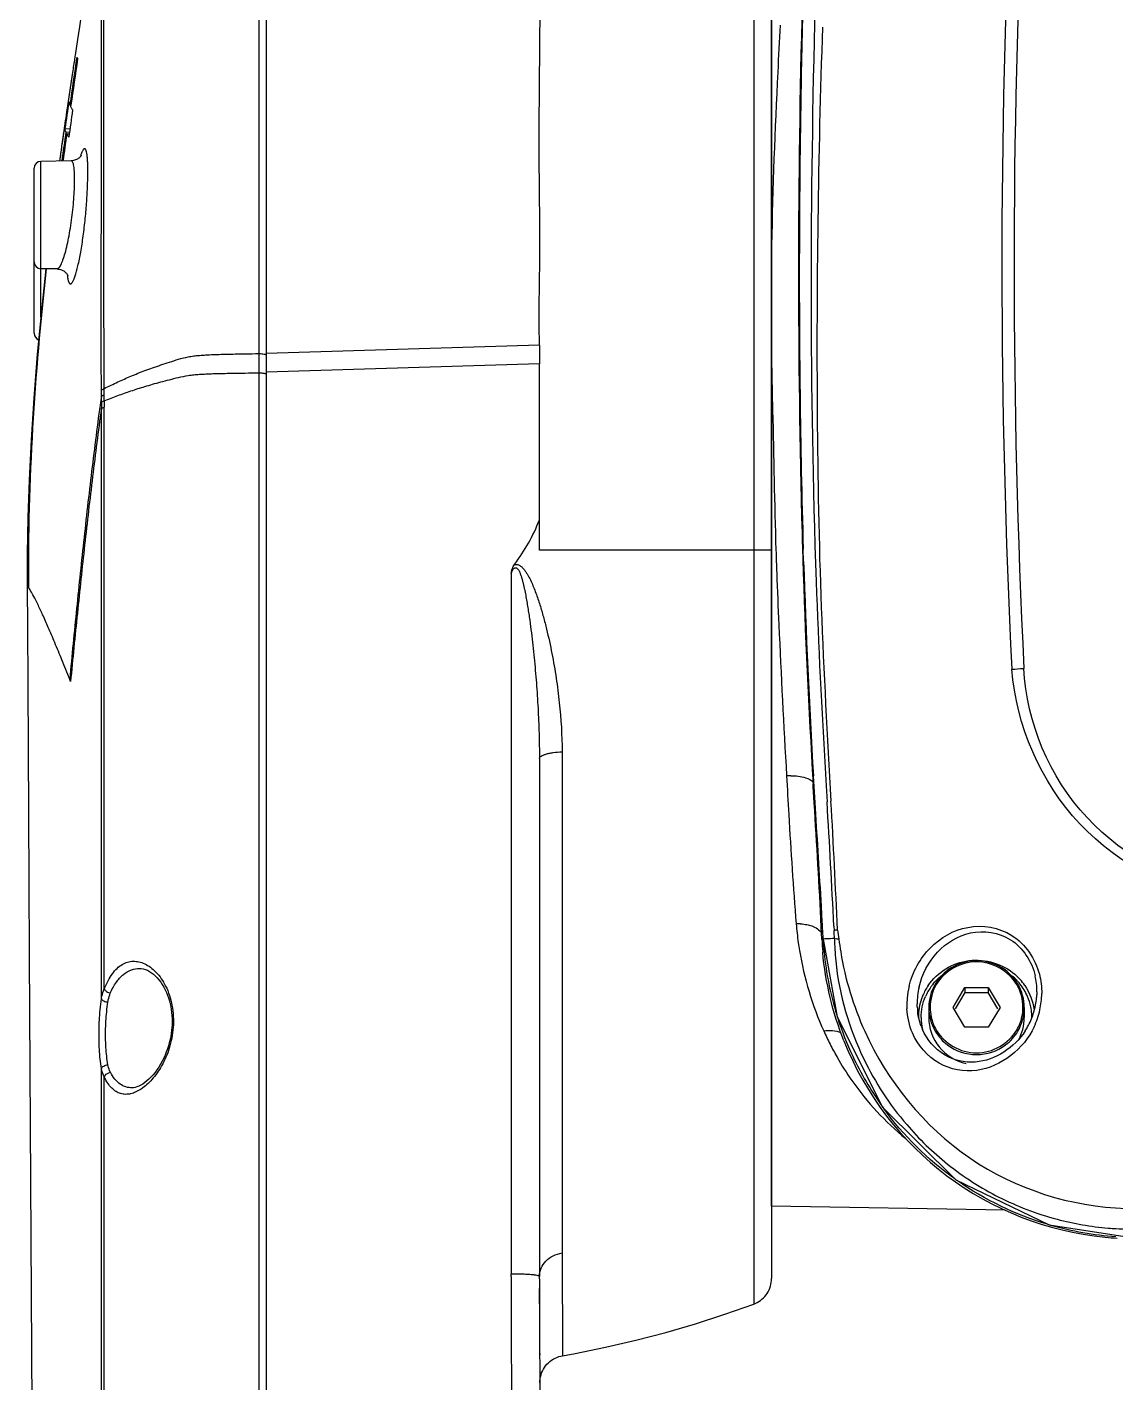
# Model space of a CAD drawing. Header units: millimetres. Extents: x 4086 to 8300, y 123 to 1549.
# Drawn here: x 6713.83 to 6733.76, y 803.27 to 828.09 of the extents above; entities that cross this region are included whole.
import ezdxf

# ---------------------------------------------------------------- set-up
doc = ezdxf.new("R2010")
doc.units = ezdxf.units.MM
doc.layers.add('外形图', color=7, linetype='Continuous')

msp = doc.modelspace()

# ---------------------------------------------------------------- linework, layer by layer
at = {"layer": '外形图'}
for p, q in [((6718.0741, 774.763), (6718.0741, 833.1323)), ((6718.2055, 833.1378), (6718.2055, 761.4243)), ((6727.1292, 832.3154), (6727.1291, 818.5128)), ((6727.4555, 831.8464), (6727.4555, 805.1794)), ((6727.4566, 806.5041), (6727.4566, 830.5215)), ((6714.6525, 827.2195), (6714.591, 826.8099)), ((6714.591, 826.8099), (6714.5487, 826.5233)), ((6714.591, 826.8099), (6714.5583, 826.5889)), ((6714.6093, 826.6648), (6714.6287, 826.6601)), ((6714.6287, 826.6601), (6714.6243, 826.6299)), ((6714.5126, 826.2721), (6714.4941, 826.1429)), ((6714.5198, 826.2267), (6714.6111, 826.2213)), ((6714.4941, 826.1429), (6714.4598, 825.9035)), ((6714.493, 826.1369), (6714.4938, 826.143)), ((6714.5371, 826.166), (6714.6028, 826.1622)), ((6714.5528, 826.1311), (6714.5982, 826.1291)), ((6713.9555, 822.4807), (6713.9555, 825.5031)), ((6714.6364, 825.6378), (6714.0784, 825.628)), ((6714.0784, 822.7777), (6714.0784, 825.628)), ((6714.4273, 825.6756), (6714.4214, 825.6337)), ((6714.3776, 823.6578), (6714.0784, 823.663)), ((6723.2045, 822.2617), (6718.2055, 822.1103)), ((6723.2055, 821.9195), (6718.2055, 821.7694)), ((6723.2055, 818.5128), (6723.2055, 821.9206)), ((6715.1867, 821.2168), (6715.1865, 821.329)), ((6715.2396, 821.2449), (6715.2396, 821.3611)), ((6715.1869, 810.2952), (6715.1871, 821.1038)), ((6727.4555, 818.5128), (6723.2055, 818.5128)), ((6727.1291, 818.5128), (6727.1292, 804.7102)), ((6728.0417, 818.3038), (6728.0347, 818.5293)), ((6722.6863, 818.0853), (6722.6863, 805.2597)), ((6714.623, 816.1043), (6714.6068, 816.1459)), ((6723.6196, 814.8199), (6723.6196, 805.6461)), ((6723.2055, 814.6966), (6723.2055, 805.2165)), ((6728.2514, 813.8883), (6728.2213, 814.3803)), ((6728.4403, 814.418), (6728.4535, 814.1941)), ((6728.2178, 814.1802), (6728.2146, 814.2349)), ((6728.2356, 813.8873), (6728.2178, 814.1802)), ((6728.4535, 814.1941), (6728.4707, 813.9012)), ((6728.2575, 813.7897), (6728.2514, 813.8883)), ((6728.3758, 811.3906), (6728.3649, 811.617)), ((6728.3978, 811.421), (6728.3875, 811.6182)), ((6728.5958, 811.6288), (6728.5998, 811.5468)), ((6728.3993, 811.3919), (6728.3978, 811.421)), ((6728.3978, 811.388), (6728.6543, 809.9703)), ((6730.7766, 810.1419), (6730.9916, 810.5076)), ((6730.9916, 810.4133), (6730.8178, 810.1177)), ((6730.9916, 810.5076), (6730.9916, 810.4133)), ((6730.9916, 810.5076), (6731.4216, 810.5076)), ((6730.9916, 810.4133), (6731.4216, 810.4133)), ((6731.4216, 810.5076), (6731.4216, 810.4133)), ((6731.4216, 810.5076), (6731.6366, 810.1419)), ((6731.5954, 810.1177), (6731.4216, 810.4133)), ((6732.3128, 810.4257), (6732.3112, 810.3718)), ((6730.1224, 810.1516), (6730.1209, 810.2035)), ((6730.3316, 810.1372), (6730.3316, 809.9533)), ((6730.9916, 809.7762), (6730.7766, 810.1419)), ((6731.6366, 810.1419), (6731.4216, 809.7762)), ((6732.0816, 810.1372), (6732.0816, 809.9533)), ((6731.4216, 809.7762), (6730.9916, 809.7762)), ((6715.187, 774.8783), (6715.1873, 809.0191)), ((6731.7322, 806.4294), (6727.4566, 806.5041)), ((6732.5336, 806.1601), (6734.001, 805.9347)), ((6723.6196, 805.6461), (6723.6276, 803.7645)), ((6722.6863, 805.2147), (6722.6863, 805.2597)), ((6723.2055, 805.1716), (6723.2055, 805.2165)), ((6723.206, 804.7173), (6723.2061, 804.6765)), ((6723.2075, 804.2343), (6723.2075, 804.2291)), ((6723.2131, 803.3321), (6723.2137, 803.2695)), ((6723.2137, 803.2695), (6723.2137, 803.2676))]:
    msp.add_line(p, q, dxfattribs=at)
for points in [[(6715.1867, 830.2792), (6715.1539, 830.149), (6715.1193, 830.0011), (6715.085, 829.8429), (6715.0512, 829.6755), (6715.0179, 829.5), (6714.9849, 829.3175), (6714.952, 829.1281), (6714.9192, 828.9323), (6714.8862, 828.7304), (6714.8531, 828.5228), (6714.8195, 828.3094), (6714.7852, 828.0892), (6714.75, 827.8609), (6714.7054, 827.5696)], [(6714.8164, 825.7325), (6714.8167, 825.7331), (6714.8166, 825.7328), (6714.8154, 825.7309), (6714.8133, 825.7275), (6714.8101, 825.7228), (6714.8056, 825.717), (6714.7998, 825.7102), (6714.7928, 825.7027), (6714.7845, 825.6948), (6714.7745, 825.6864), (6714.7628, 825.6778), (6714.7491, 825.6691), (6714.7332, 825.6607), (6714.7155, 825.653), (6714.696, 825.6466), (6714.6752, 825.6417), (6714.6534, 825.6387), (6714.6363, 825.6378)], [(6714.1724, 823.6614), (6714.0949, 822.9516), (6714.0141, 822.1008), (6713.9495, 821.2948), (6713.8998, 820.5286), (6713.8638, 819.7997), (6713.8404, 819.1058), (6713.8287, 818.4431), (6713.8276, 817.8157)], [(6714.3776, 823.6578), (6714.3947, 823.6569), (6714.417, 823.6537), (6714.4389, 823.6484), (6714.4597, 823.6412), (6714.4791, 823.6324), (6714.4967, 823.6223), (6714.5122, 823.6115), (6714.5257, 823.6003), (6714.5371, 823.5893), (6714.5466, 823.5788), (6714.5543, 823.569), (6714.5605, 823.5601), (6714.5655, 823.552), (6714.5693, 823.5449), (6714.5721, 823.539), (6714.5739, 823.5347), (6714.5749, 823.5322), (6714.5751, 823.5315)], [(6713.8276, 817.8157), (6713.8319, 817.1263), (6713.8386, 816.0407), (6713.8453, 814.8993)], [(6713.8453, 814.8993), (6713.8593, 812.427), (6713.867, 811.0842), (6713.9261, 800.7532)], [(6715.8902, 810.8548), (6715.9171, 810.853), (6715.9545, 810.8464), (6715.9918, 810.8352), (6716.0291, 810.8197), (6716.0662, 810.7998), (6716.103, 810.7759), (6716.1392, 810.748), (6716.1745, 810.7164), (6716.2087, 810.6813), (6716.2414, 810.643), (6716.2726, 810.6018), (6716.3019, 810.558), (6716.3292, 810.5121), (6716.3543, 810.4644), (6716.3771, 810.4152), (6716.3975, 810.3649), (6716.4156, 810.3135), (6716.4314, 810.2613), (6716.445, 810.2084), (6716.4563, 810.1548), (6716.4655, 810.1006), (6716.4726, 810.0459), (6716.4775, 809.9907), (6716.4804, 809.9351), (6716.4811, 809.8791), (6716.4798, 809.823), (6716.4768, 809.7722)], [(6728.6543, 809.9703), (6729.4837, 808.316), (6730.8284, 806.9822), (6732.5336, 806.1601)], [(6716.4768, 809.7722), (6716.4722, 809.7223), (6716.4651, 809.6659), (6716.4558, 809.609), (6716.4443, 809.5519), (6716.4306, 809.4947), (6716.4146, 809.4375), (6716.3963, 809.3803), (6716.3757, 809.3234), (6716.3526, 809.2668), (6716.3272, 809.2107), (6716.2994, 809.1556), (6716.2696, 809.1017), (6716.2377, 809.0496), (6716.204, 808.9995), (6716.1688, 808.9519), (6716.1324, 808.9072), (6716.095, 808.8657), (6716.0572, 808.8278), (6716.0191, 808.7937), (6715.9813, 808.7637), (6715.9441, 808.7378), (6715.908, 808.7163), (6715.8729, 808.6987), (6715.8388, 808.6851), (6715.8055, 808.6755), (6715.7731, 808.6698), (6715.7505, 808.6684)], [(6727.1291, 804.7105), (6727.1573, 804.7219), (6727.1897, 804.7377), (6727.221, 804.7557), (6727.2509, 804.776), (6727.2792, 804.7983), (6727.3059, 804.8227), (6727.3307, 804.8489), (6727.3536, 804.8768), (6727.3744, 804.9063), (6727.393, 804.9373), (6727.4093, 804.9695), (6727.4233, 805.0028), (6727.4348, 805.037), (6727.4439, 805.0719), (6727.4503, 805.1074), (6727.4542, 805.1433), (6727.4555, 805.1794)], [(6723.6276, 803.7645), (6723.8622, 803.807), (6724.4171, 803.9189), (6724.9688, 804.0466), (6725.5169, 804.1899), (6726.0609, 804.3487), (6726.6005, 804.5229), (6727.1292, 804.7102)], [(6723.2137, 803.2695), (6723.2147, 803.3048), (6723.2185, 803.3417), (6723.2251, 803.3783), (6723.2344, 803.4144), (6723.2463, 803.4498), (6723.2609, 803.4842), (6723.278, 803.5174), (6723.2976, 803.5492), (6723.3194, 803.5795), (6723.3434, 803.6081), (6723.3695, 803.6347), (6723.3976, 803.6594), (6723.4274, 803.6819), (6723.4587, 803.7021), (6723.4916, 803.72), (6723.5256, 803.7353), (6723.5607, 803.748), (6723.5966, 803.7581), (6723.6276, 803.7645)]]:
    msp.add_lwpolyline(points, dxfattribs=at)
for centre, radius, start, end in [((6883.0661, 823.765), 151.3962, 177.280358, 182.814573), ((6881.5543, 823.686), 149.6609, 177.219632, 182.811288), ((6905.097, 823.5915), 177.1491, 178.408091, 181.543506), ((6919.4358, 823.5289), 191.4731, 178.516139, 179.798589), ((6970.6946, 789.213), 258.8095, 171.484295, 171.679637), ((7020.7875, 782.1792), 309.3731, 171.575766, 171.733494), ((6715.1169, 827.668), 0.4002, 199.00226, 204.37756), ((6867.2188, 804.1694), 154.2838, 171.593196, 171.780393), ((6741.7518, 822.5888), 27.4862, 171.6319, 171.76998), ((6909.3035, 798.8999), 196.6001, 171.909475, 172.056272), ((6762.5209, 819.2291), 48.5222, 171.65397, 171.80808), ((6832.6447, 809.2598), 119.3114, 171.8539, 172.111528), ((6749.6883, 821.0518), 35.5608, 171.77859, 172.07126), ((6842.5, 807.9705), 129.2297, 171.921498, 172.143544), ((6805.7707, 813.0788), 92.2072, 172.005023, 172.173916), ((6716.0125, 825.3418), 1.2668, 161.89093, 163.02214), ((6714.0805, 825.5031), 0.125, 91, 180), ((6856.7742, 822.7535), 128.8183, 179.355553, 181.879311), ((6898.0177, 823.4885), 170.0553, 179.759609, 181.671126), ((6714.0805, 823.788), 0.125, 180, 269), ((6714.0805, 822.4807), 0.125, 180, 250.56698), ((6686.2156, 821.3568), 29.0241, 0.00862, 0.2235), ((6685.9669, 821.3836), 29.2197, 359.89298, 0.0974), ((6751.0307, 821.2803), 35.844, 180.1015, 180.28218), ((6770.6446, 821.1999), 55.405, 179.95344, 180.07288), ((6719.9662, 820.3422), 3.4826, 323.07289, 338.45938), ((6867.4161, 822.6902), 139.4577, 181.590328, 181.784228), ((6850.8403, 822.6819), 123.3765, 181.936482, 182.131971), ((6878.0467, 823.1627), 150.0979, 181.838163, 183.409973), ((6866.9024, 822.6966), 138.9302, 181.811959, 183.431791), ((6727.7871, 812.9488), 1.4337, 89.1151, 92.32979), ((6507.4543, 800.5978), 221.4165, 2.855665, 3.444582), ((6553.786, 803.8998), 175.0435, 2.507398, 3.281025), ((6605.9879, 805.099), 122.573, 3.048782, 3.223045), ((6727.9431, 810.8066), 0.864, 87.21659, 92.48539), ((6733.7997, 812.1527), 5.9138, 184.68361, 188.03992), ((6722.6044, 811.2669), 6.0019, 1.28391, 2.6732), ((6733.8158, 812.1549), 5.9301, 188.03925, 189.41007), ((6734.1708, 811.6599), 5.8013, 182.65993, 185.04176), ((6729.1229, 797.6295), 13.7814, 92.74953, 93.00954), ((6733.8039, 811.6664), 5.4115, 182.90768, 185.41436), ((6729.4767, 790.1737), 21.2456, 92.35205, 92.73809), ((6734.1866, 811.5404), 5.5835, 181.42658, 185.59579), ((6734.8128, 812.1463), 6.1716, 187.03686, 189.24157), ((6733.9035, 812.172), 6.0194, 189.4343, 204.14536), ((6734.1357, 811.7009), 5.7451, 185.44411, 197.19988), ((6734.3868, 812.0803), 5.7404, 189.27456, 204.44276), ((6731.183, 809.9574), 1.0408, 145.77426, 157.10841), ((6731.1878, 809.9457), 0.9965, 141.24514, 145.098), ((6731.2181, 809.9393), 1.006, 38.7786, 50.25708), ((6731.2192, 809.9486), 1.0548, 34.28062, 49.249), ((6731.2255, 809.9462), 0.996, 23.34696, 38.73545), ((6731.0877, 810.4427), 1.2249, 6.31359, 13.09778), ((6731.0388, 810.4373), 1.2741, 359.47964, 6.31594), ((6731.356, 810.1872), 1.4242, 175.13609, 180.50411), ((6731.4033, 810.1827), 1.4717, 166.24294, 175.11541), ((6731.4384, 810.2144), 1.3176, 173.83395, 180.47496), ((6731.4829, 810.2096), 1.3623, 167.04919, 173.83353), ((6731.1778, 809.9612), 1.0346, 160.98823, 179.92505), ((6731.1757, 809.9609), 1.0327, 157.13138, 160.93195), ((6731.1846, 809.9481), 0.9924, 145.10405, 156.6795), ((6731.2361, 809.9518), 0.984, 11.63585, 23.29181), ((6730.9773, 810.44), 1.3357, 349.01463, 354.68089), ((6730.9935, 810.4383), 1.3194, 354.68995, 356.02783), ((6731.0004, 810.4378), 1.3125, 356.02801, 357.11642), ((6730.9453, 810.4054), 1.4546, 347.61681, 359.54527), ((6731.3296, 810.1874), 1.3977, 180.51981, 181.7031), ((6731.3213, 810.1871), 1.3895, 181.70294, 182.97398), ((6731.3885, 810.2142), 1.2676, 182.83156, 183.81092), ((6731.3794, 810.2136), 1.2585, 183.8102, 185.30977), ((6731.3654, 810.2123), 1.2444, 185.30906, 187.08978), ((6731.2383, 809.9529), 0.9817, 3.86564, 11.60206), ((6730.9543, 810.4446), 1.3591, 341.9066, 349.00855), ((6730.9175, 810.4111), 1.483, 341.45236, 347.62989), ((6734.1478, 811.7035), 5.7574, 197.19009, 197.79662), ((6734.1801, 811.7152), 5.7918, 197.80842, 205.20296), ((6731.1748, 809.9537), 0.9816, 180.02451, 192.80769), ((6731.2346, 810.1806), 1.1094, 200.19771, 203.49227), ((6730.9436, 810.4482), 1.3704, 331.03147, 341.90193), ((6731.2446, 809.9533), 0.9753, 0.00386, 3.86714), ((6730.9096, 810.4138), 1.4914, 335.08811, 341.45296), ((6733.5528, 812.0085), 5.6324, 204.08696, 206.80704), ((6730.9547, 810.4424), 1.3579, 327.32138, 331.01913), ((6733.4747, 811.9692), 5.545, 206.80783, 209.59406), ((6734.1187, 811.6556), 5.748, 201.73468, 264.40961), ((6734.2538, 811.7508), 5.8736, 205.2118, 215.43383), ((6734.2458, 811.6747), 5.6729, 206.02992, 213.08516), ((6734.186, 811.635), 5.6012, 213.07832, 220.5214), ((6734.228, 811.7335), 5.8426, 215.44125, 216.11143), ((6734.1101, 811.5726), 5.5029, 220.5416, 231.40386), ((6734.0921, 811.5536), 5.4769, 231.42758, 237.33269), ((6734.1375, 811.668), 5.7321, 234.48943, 235.08807), ((6734.0858, 811.5455), 5.4666, 237.34248, 248.97868), ((6734.0681, 811.5055), 5.423, 249.00174, 255.1799), ((6734.12, 811.6099), 5.6723, 253.48021, 254.07048), ((6734.1321, 811.6654), 5.7289, 254.10564, 266.25153), ((6734.0707, 811.5253), 5.4427, 255.20615, 265.22089), ((6734.0774, 811.6035), 5.5213, 265.21886, 266.66199), ((6734.0816, 811.6809), 5.5988, 266.66557, 269.18198), ((6734.1165, 811.6692), 5.7613, 264.44435, 266.66335), ((6909.1386, 804.9813), 185.9331, 179.941358, 181.473442), ((6960.3837, 805.2036), 237.1781, 180.007738, 180.240911), ((6940.3987, 805.1267), 217.193, 180.236705, 180.354597), ((6940.4015, 805.1267), 217.1959, 180.236802, 180.354575)]:
    msp.add_arc(centre, radius, start, end, dxfattribs=at)
for points, knots in [([(6723.2085, 822.2618), (6723.2015, 822.457), (6723.197, 822.8452), (6723.2078, 823.4231), (6723.2152, 823.9926), (6723.2128, 824.5533), (6723.2064, 825.1038), (6723.2003, 825.8147), (6723.2027, 826.6707), (6723.2135, 827.6548), (6723.2193, 828.5773), (6723.2184, 829.4323), (6723.2133, 830.2139), (6723.2076, 830.9167), (6723.2043, 831.4507), (6723.2029, 831.8349), (6723.2025, 832.0894), (6723.2026, 832.3209), (6723.2032, 832.5291), (6723.2039, 832.7136), (6723.2049, 832.8741), (6723.2057, 832.9927), (6723.2062, 833.0754), (6723.2065, 833.1283), (6723.2068, 833.175), (6723.2069, 833.2155), (6723.2069, 833.2498), (6723.2069, 833.2779), (6723.2067, 833.2975), (6723.2065, 833.31), (6723.2065, 833.3171), (6723.2062, 833.3225), (6723.2063, 833.3267), (6723.2058, 833.3286), (6723.2061, 833.3301), (6723.2058, 833.3302)], [0, 0, 0, 0, 0.052948, 0.1051741, 0.1566525, 0.2073329, 0.2571157, 0.3058869, 0.4000168, 0.4891057, 0.5726275, 0.6500502, 0.7208394, 0.7844856, 0.8405323, 0.8655819, 0.8885912, 0.9095223, 0.9283409, 0.9450168, 0.9595235, 0.9718385, 0.9771681, 0.9819432, 0.9861619, 0.9898226, 0.992924, 0.9954647, 0.9974435, 0.9982219, 0.9988594, 0.999356, 0.9997115, 0.999926, 1, 1, 1, 1]), ([(6715.2394, 821.47), (6715.2381, 821.7822), (6715.2352, 822.398), (6715.2323, 823.3067), (6715.2305, 824.1834), (6715.2303, 825.022), (6715.2294, 825.8168), (6715.2295, 826.5626), (6715.2305, 827.2544), (6715.2312, 827.8864), (6715.2313, 828.4541), (6715.2313, 828.9541), (6715.2318, 829.3273), (6715.2325, 829.5902), (6715.233, 829.7597), (6715.2335, 829.9099), (6715.2338, 830.0405), (6715.234, 830.1512), (6715.2342, 830.231), (6715.2344, 830.2849), (6715.2345, 830.3179), (6715.2346, 830.3459), (6715.2348, 830.3689), (6715.2349, 830.3869), (6715.2351, 830.3986), (6715.235, 830.4056), (6715.2354, 830.4091), (6715.2349, 830.4113), (6715.2353, 830.4121)], [0, 0, 0, 0, 0.1047512, 0.2065808, 0.3048649, 0.398885, 0.4879096, 0.571508, 0.6491066, 0.7199793, 0.7835659, 0.839546, 0.8877222, 0.9087817, 0.9277538, 0.9445749, 0.9591825, 0.9715571, 0.9817108, 0.9859564, 0.9896458, 0.992777, 0.9953486, 0.9973586, 0.9988052, 0.9993165, 0.9996862, 1, 1, 1, 1]), ([(6715.1866, 821.4333), (6715.1854, 822.0449), (6715.1862, 822.9472), (6715.1857, 824.1274), (6715.1871, 824.9586), (6715.1863, 825.7457), (6715.1864, 826.4835), (6715.1873, 827.1674), (6715.1875, 827.7917), (6715.1869, 828.3517), (6715.1862, 828.8447), (6715.1861, 829.2683), (6715.1865, 829.5768), (6715.1868, 829.7866), (6715.1868, 829.9151), (6715.1867, 830.0239), (6715.1867, 830.113), (6715.1866, 830.1751), (6715.1866, 830.2149), (6715.1866, 830.2374), (6715.1867, 830.2549), (6715.1865, 830.2675), (6715.187, 830.275), (6715.1865, 830.2784), (6715.1867, 830.2792)], [0, 0, 0, 0, 0.2074352, 0.3060025, 0.4002481, 0.4893338, 0.5729237, 0.6504833, 0.7212436, 0.7846474, 0.8404237, 0.8884229, 0.928304, 0.9450518, 0.9595817, 0.9718763, 0.9819533, 0.9898183, 0.9929176, 0.9954587, 0.9974396, 0.9988583, 0.9997124, 1, 1, 1, 1]), ([(6728.2502, 828.4817), (6728.1574, 824.9685), (6728.1406, 820.2748), (6728.3712, 815.5908), (6728.4403, 814.418)], [0, 0, 0, 0, 0.7494634, 1, 1, 1, 1]), ([(6727.6129, 828.1211), (6727.5961, 827.8353), (6727.5282, 826.4932), (6727.4706, 825.1503), (6727.4566, 824.093)], [0, 0, 0, 0, 0.2131007, 1, 1, 1, 1]), ([(6728.3866, 828.0851), (6728.3063, 825.7269), (6728.2562, 822.1845), (6728.3414, 817.4603), (6728.4754, 815.0989), (6728.5426, 813.9182)], [0, 0, 0, 0, 0.4994488, 0.7496606, 1, 1, 1, 1]), ([(6714.7054, 827.5696), (6714.7011, 827.5413), (6714.6834, 827.4246), (6714.6659, 827.3079), (6714.6525, 827.2195)], [0, 0, 0, 0, 0.2425043, 1, 1, 1, 1]), ([(6714.5487, 826.5233), (6714.5463, 826.5066), (6714.5342, 826.4229), (6714.5222, 826.3391), (6714.5126, 826.2721)], [0, 0, 0, 0, 0.1996388, 1, 1, 1, 1]), ([(6714.6243, 826.6299), (6714.6269, 826.6247), (6714.6377, 826.6037), (6714.6501, 826.5835), (6714.6602, 826.5689)], [0, 0, 0, 0, 0.2468621, 1, 1, 1, 1]), ([(6714.5371, 826.166), (6714.5352, 826.1711), (6714.528, 826.1908), (6714.5226, 826.2113), (6714.5198, 826.2267)], [0, 0, 0, 0, 0.2566557, 1, 1, 1, 1]), ([(6714.5899, 826.0701), (6714.5864, 826.075), (6714.573, 826.0947), (6714.5608, 826.1153), (6714.5528, 826.1311)], [0, 0, 0, 0, 0.2537374, 1, 1, 1, 1]), ([(6714.4598, 825.9035), (6714.4567, 825.8823), (6714.4459, 825.8064), (6714.435, 825.7304), (6714.4273, 825.6756)], [0, 0, 0, 0, 0.2793112, 1, 1, 1, 1]), ([(6714.8958, 824.6218), (6714.9057, 824.7248), (6714.922, 824.9247), (6714.9369, 825.209), (6714.9408, 825.4258), (6714.9378, 825.576), (6714.9329, 825.6669), (6714.9257, 825.7412), (6714.916, 825.7974), (6714.9057, 825.8331), (6714.895, 825.8513), (6714.8871, 825.8588), (6714.8774, 825.8607), (6714.8679, 825.8563), (6714.8588, 825.8474), (6714.8493, 825.834), (6714.8395, 825.8159), (6714.8247, 825.783), (6714.815, 825.7554), (6714.8085, 825.7355)], [0, 0, 0, 0, 0.2214815, 0.4290231, 0.6092245, 0.6854048, 0.7506353, 0.8040146, 0.844837, 0.8729843, 0.8825865, 0.8897728, 0.89575, 0.9024197, 0.9112377, 0.9228401, 0.9374709, 0.9552171, 1, 1, 1, 1]), ([(6714.6533, 824.6455), (6714.661, 824.7099), (6714.6744, 824.8363), (6714.6887, 825.0203), (6714.6965, 825.1902), (6714.6979, 825.3392), (6714.6929, 825.4615), (6714.6834, 825.5443), (6714.6714, 825.5935), (6714.662, 825.6174), (6714.6512, 825.6334), (6714.6408, 825.6379), (6714.6364, 825.6378)], [0, 0, 0, 0, 0.1922611, 0.3772236, 0.5476748, 0.6969556, 0.8193836, 0.9107158, 0.9440089, 0.9691193, 0.9868692, 1, 1, 1, 1]), ([(6714.3776, 823.6578), (6714.39, 823.6576), (6714.4098, 823.6741), (6714.4294, 823.7015), (6714.4477, 823.7345), (6714.4663, 823.7757), (6714.4934, 823.8462), (6714.5434, 824.0086), (6714.6028, 824.283), (6714.6379, 824.5182), (6714.6533, 824.6455)], [0, 0, 0, 0, 0.0357566, 0.0638348, 0.0995827, 0.1430264, 0.193958, 0.3167707, 0.63118, 1, 1, 1, 1]), ([(6714.5624, 823.5568), (6714.5648, 823.5321), (6714.5689, 823.4974), (6714.5775, 823.455), (6714.5842, 823.4306), (6714.5916, 823.4112), (6714.5998, 823.397), (6714.6089, 823.3876), (6714.6242, 823.3824), (6714.6403, 823.393), (6714.6532, 823.4087), (6714.6703, 823.436), (6714.6912, 823.483), (6714.7106, 823.5389), (6714.7268, 823.5927), (6714.7447, 823.6579), (6714.7773, 823.7936), (6714.8191, 824.0139), (6714.8621, 824.3066), (6714.8854, 824.5142), (6714.8958, 824.6218)], [0, 0, 0, 0, 0.0505308, 0.0709403, 0.0880876, 0.1020322, 0.1129667, 0.121351, 0.1282332, 0.1440307, 0.1556739, 0.1703302, 0.2090834, 0.260376, 0.290556, 0.3236191, 0.3978887, 0.5747654, 0.7799039, 1, 1, 1, 1]), ([(6714.1769, 823.6616), (6714.0702, 822.6925), (6713.9004, 820.749), (6713.8443, 818.798), (6713.8525, 817.8229)], [0, 0, 0, 0, 0.4999562, 1, 1, 1, 1]), ([(6723.2045, 822.2617), (6723.2046, 822.2333), (6723.2049, 822.1192), (6723.2045, 822.0051), (6723.2047, 821.9195)], [0, 0, 0, 0, 0.2490437, 1, 1, 1, 1]), ([(6715.2394, 821.47), (6715.3219, 821.5107), (6715.4833, 821.5889), (6715.7311, 821.6992), (6715.9443, 821.7835), (6716.1272, 821.8501), (6716.2768, 821.9019), (6716.4349, 821.9534), (6716.6017, 822.007), (6716.75, 822.0451), (6716.8789, 822.0664), (6716.9869, 822.0776), (6717.1065, 822.0855), (6717.2879, 822.0937), (6717.5271, 822.1), (6717.8068, 822.1051), (6717.9891, 822.108), (6718.0741, 822.109)], [0, 0, 0, 0, 0.0936494, 0.1826425, 0.2761532, 0.3270256, 0.3808802, 0.437397, 0.4964056, 0.559287, 0.5930679, 0.6293941, 0.6698207, 0.7151069, 0.8143301, 0.913475, 1, 1, 1, 1]), ([(6718.0741, 822.109), (6718.0907, 822.1092), (6718.1218, 822.1081), (6718.1581, 822.1034), (6718.1822, 822.097), (6718.1957, 822.0918), (6718.2055, 822.0847), (6718.2055, 822.0796)], [0, 0, 0, 0, 0.3586178, 0.6696971, 0.7928286, 0.8889382, 1, 1, 1, 1]), ([(6715.2396, 821.2449), (6715.3222, 821.2775), (6715.484, 821.3403), (6715.7319, 821.4285), (6715.9448, 821.4957), (6716.1274, 821.549), (6716.2771, 821.5904), (6716.4351, 821.6316), (6716.6023, 821.6746), (6716.7505, 821.705), (6716.8792, 821.722), (6716.9871, 821.7309), (6717.1066, 821.7372), (6717.288, 821.7438), (6717.5272, 821.7488), (6717.8068, 821.7529), (6717.9891, 821.7552), (6718.0741, 821.756)], [0, 0, 0, 0, 0.0916355, 0.1791178, 0.2715383, 0.3219937, 0.3755132, 0.4317763, 0.4906188, 0.5536813, 0.5877521, 0.6244919, 0.6654296, 0.7113083, 0.8118496, 0.9123179, 1, 1, 1, 1]), ([(6718.0741, 821.756), (6718.0907, 821.7562), (6718.1217, 821.7553), (6718.1623, 821.751), (6718.1892, 821.7449), (6718.2024, 821.7386), (6718.2055, 821.7343), (6718.2055, 821.7325)], [0, 0, 0, 0, 0.3637722, 0.6781971, 0.8960112, 0.9606029, 1, 1, 1, 1]), ([(6727.4566, 821.9023), (6727.4583, 821.6249), (6727.4942, 820.4952), (6727.5054, 819.365), (6727.5342, 818.5128)], [0, 0, 0, 0, 0.2454709, 1, 1, 1, 1]), ([(6715.1866, 821.4333), (6715.1898, 821.4366), (6715.2057, 821.4511), (6715.2244, 821.4623), (6715.2394, 821.47)], [0, 0, 0, 0, 0.2152816, 1, 1, 1, 1]), ([(6715.1865, 821.329), (6715.1547, 821.1141), (6715.0985, 820.683), (6715.0179, 820.0359), (6714.9413, 819.3883), (6714.8447, 818.5244), (6714.7316, 817.4437), (6714.6473, 816.5786), (6714.6068, 816.1459)], [0, 0, 0, 0, 0.1249872, 0.2500392, 0.3750619, 0.5000734, 0.7500251, 1, 1, 1, 1]), ([(6715.1865, 821.329), (6715.1898, 821.332), (6715.2061, 821.3449), (6715.2247, 821.3545), (6715.2396, 821.3611)], [0, 0, 0, 0, 0.2113287, 1, 1, 1, 1]), ([(6715.1867, 821.2168), (6715.19, 821.2194), (6715.2065, 821.2309), (6715.2249, 821.2391), (6715.2396, 821.2449)], [0, 0, 0, 0, 0.208407, 1, 1, 1, 1]), ([(6715.1871, 821.1038), (6715.1578, 820.8963), (6715.1032, 820.4806), (6715.025, 819.8565), (6714.9506, 819.2318), (6714.8564, 818.3985), (6714.7457, 817.3562), (6714.6629, 816.5217), (6714.623, 816.1043)], [0, 0, 0, 0, 0.1249451, 0.2499943, 0.375017, 0.5000317, 0.7499997, 1, 1, 1, 1]), ([(6715.1871, 821.1038), (6715.1904, 821.1062), (6715.2069, 821.1166), (6715.2251, 821.1242), (6715.2396, 821.1294)], [0, 0, 0, 0, 0.2070232, 1, 1, 1, 1]), ([(6715.24, 810.4786), (6715.2398, 811.3668), (6715.2403, 813.1432), (6715.2403, 815.8077), (6715.2403, 818.0273), (6715.2404, 819.5802), (6715.2397, 820.4661), (6715.24, 820.9084), (6715.2396, 821.1294)], [0, 0, 0, 0, 0.2501905, 0.5003628, 0.7504858, 0.8753988, 0.9377538, 1, 1, 1, 1]), ([(6722.6863, 818.0853), (6722.6896, 818.0997), (6722.6969, 818.1285), (6722.7135, 818.1851), (6722.7322, 818.2264), (6722.7502, 818.2498)], [0, 0, 0, 0, 0.2503205, 0.5006603, 1, 1, 1, 1]), ([(6722.7505, 818.2503), (6722.7552, 818.251), (6722.7648, 818.2506), (6722.7792, 818.2515), (6722.7935, 818.2499), (6722.8121, 818.2455), (6722.8342, 818.2359), (6722.8586, 818.2208), (6722.8814, 818.2032), (6722.9084, 818.1759), (6722.939, 818.139), (6722.9717, 818.0915), (6723.0106, 818.0254), (6723.0708, 817.9052), (6723.142, 817.7269), (6723.215, 817.5087), (6723.2792, 817.2881), (6723.3558, 816.9921), (6723.4371, 816.6196), (6723.5149, 816.1703), (6723.5922, 815.5718), (6723.6196, 815.12), (6723.6196, 814.8199)], [0, 0, 0, 0, 0.0039322, 0.007862, 0.0117926, 0.0157215, 0.023576, 0.0314405, 0.0393103, 0.0471874, 0.0629491, 0.0787217, 0.0945017, 0.1260629, 0.1891695, 0.2522391, 0.3152408, 0.3781566, 0.5036669, 0.6286846, 0.7531306, 1, 1, 1, 1]), ([(6722.6863, 818.0853), (6722.69, 818.0942), (6722.6977, 818.1118), (6722.7109, 818.1373), (6722.7261, 818.1617), (6722.7427, 818.1794), (6722.7597, 818.1885), (6722.7792, 818.1908), (6722.801, 818.1773), (6722.8183, 818.1546), (6722.8329, 818.1296), (6722.845, 818.1033), (6722.8594, 818.0676), (6722.8749, 818.022), (6722.8911, 817.9665), (6722.9056, 817.9105), (6722.9189, 817.8543), (6722.9354, 817.779), (6722.9542, 817.6846), (6722.9747, 817.5708), (6722.9935, 817.4568), (6723.0111, 817.3425), (6723.0331, 817.19), (6723.0581, 816.999), (6723.0851, 816.7695), (6723.1092, 816.5397), (6723.1308, 816.3097), (6723.1497, 816.0795), (6723.1662, 815.8491), (6723.1845, 815.5419), (6723.2007, 815.1578), (6723.2055, 814.8503), (6723.2055, 814.6966)], [0, 0, 0, 0, 0.0077921, 0.0155784, 0.0233537, 0.0310888, 0.0349551, 0.0388058, 0.0464644, 0.0542616, 0.0620766, 0.069897, 0.0777189, 0.0933627, 0.1090081, 0.1246539, 0.1403, 0.155946, 0.1872378, 0.2185299, 0.2498219, 0.2811137, 0.3124049, 0.3749842, 0.4375577, 0.5001226, 0.562676, 0.6252149, 0.6877368, 0.7502388, 0.8751719, 1, 1, 1, 1]), ([(6727.5492, 818.0921), (6727.5609, 817.7766), (6727.6117, 816.5392), (6727.6781, 815.3026), (6727.7288, 814.3814)], [0, 0, 0, 0, 0.254977, 1, 1, 1, 1]), ([(6713.8525, 817.8222), (6713.8492, 817.8258), (6713.8443, 817.8311), (6713.8351, 817.8357), (6713.8305, 817.8326), (6713.8287, 817.8284), (6713.8277, 817.8227), (6713.8275, 817.8182), (6713.8276, 817.8157)], [0, 0, 0, 0, 0.3386308, 0.525076, 0.5996398, 0.6952846, 0.8267934, 1, 1, 1, 1]), ([(6714.6067, 816.1451), (6714.5599, 816.2646), (6714.4702, 816.4901), (6714.3397, 816.8068), (6714.2221, 817.0822), (6714.1183, 817.3153), (6714.0296, 817.5055), (6713.9567, 817.6517), (6713.9056, 817.7455), (6713.8725, 817.7974), (6713.8589, 817.8159), (6713.8525, 817.8229)], [0, 0, 0, 0, 0.2090488, 0.3952123, 0.5579446, 0.6966927, 0.8108268, 0.8996689, 0.9627435, 0.9845685, 1, 1, 1, 1]), ([(6735.8436, 812.0839), (6734.8233, 812.2227), (6732.8163, 813.24), (6731.9353, 815.3034), (6731.8524, 816.3309)], [0, 0, 0, 0, 0.4997346, 1, 1, 1, 1]), ([(6735.8648, 812.2539), (6734.8851, 812.3836), (6732.9573, 813.3586), (6732.1211, 815.358), (6732.0735, 816.3456)], [0, 0, 0, 0, 0.4998736, 1, 1, 1, 1]), ([(6723.2055, 814.6966), (6723.2055, 814.7141), (6723.2327, 814.7406), (6723.2754, 814.7614), (6723.326, 814.7791), (6723.3873, 814.7939), (6723.4861, 814.8109), (6723.5649, 814.8175), (6723.6196, 814.8199)], [0, 0, 0, 0, 0.1170871, 0.2106049, 0.3293683, 0.4714816, 0.6336037, 1, 1, 1, 1]), ([(6727.7288, 814.3814), (6727.7418, 814.1446), (6727.7934, 813.2403), (6727.8511, 812.3363), (6727.9057, 811.6698)], [0, 0, 0, 0, 0.2617901, 1, 1, 1, 1]), ([(6727.8092, 814.3824), (6727.8996, 814.381), (6728.0358, 814.3675), (6728.1914, 814.3073), (6728.2137, 814.2583)], [0, 0, 0, 0, 0.6269595, 1, 1, 1, 1]), ([(6728.0994, 811.6557), (6728.1299, 811.6496), (6728.2311, 811.6227), (6728.3328, 811.5634), (6728.3709, 811.4991)], [0, 0, 0, 0, 0.2942101, 1, 1, 1, 1]), ([(6728.6619, 811.5577), (6728.6496, 811.556), (6728.6288, 811.5529), (6728.6081, 811.549), (6728.5998, 811.5468)], [0, 0, 0, 0, 0.589272, 1, 1, 1, 1]), ([(6729.9739, 810.5326), (6730.037, 810.791), (6730.3034, 811.2771), (6731.0354, 811.7034), (6731.9321, 811.5549), (6732.2835, 811.0291), (6732.3564, 810.7482)], [0, 0, 0, 0, 0.2440634, 0.4826157, 0.7336575, 1, 1, 1, 1]), ([(6730.1553, 810.5149), (6730.2089, 810.7481), (6730.4379, 811.1884), (6731.0845, 811.5944), (6731.9072, 811.4713), (6732.2202, 810.98), (6732.2807, 810.7203)], [0, 0, 0, 0, 0.2424017, 0.4784719, 0.7299178, 1, 1, 1, 1]), ([(6728.398, 811.388), (6728.3979, 811.3886), (6728.3981, 811.3901), (6728.3989, 811.3913), (6728.3993, 811.3919)], [0, 0, 0, 0, 0.4648127, 1, 1, 1, 1]), ([(6728.6877, 811.3904), (6728.6712, 811.3918), (6728.6612, 811.3804), (6728.6282, 811.4008), (6728.6313, 811.4016)], [0, 0, 0, 0, 0.8409895, 1, 1, 1, 1]), ([(6730.3224, 810.5428), (6730.4862, 810.7834), (6731.0514, 811.1352), (6731.6864, 810.9384), (6731.9077, 810.7477)], [0, 0, 0, 0, 0.4991293, 1, 1, 1, 1]), ([(6715.24, 810.4786), (6715.2602, 810.5301), (6715.3035, 810.626), (6715.3814, 810.7533), (6715.4679, 810.8546), (6715.5621, 810.9287), (6715.663, 810.9744), (6715.7687, 810.9909), (6715.8765, 810.9792), (6715.9842, 810.9405), (6716.0898, 810.8758), (6716.2314, 810.7494), (6716.3862, 810.521), (6716.499, 810.1708), (6716.5117, 809.9073), (6716.5012, 809.7705)], [0, 0, 0, 0, 0.0709744, 0.1344559, 0.1906875, 0.2408058, 0.2867681, 0.3310823, 0.3762492, 0.4242604, 0.4765073, 0.5339484, 0.6664947, 0.8241876, 1, 1, 1, 1]), ([(6715.3506, 810.4006), (6715.381, 810.4703), (6715.4477, 810.5952), (6715.5778, 810.7454), (6715.7282, 810.8374), (6715.8379, 810.8557), (6715.8902, 810.8548)], [0, 0, 0, 0, 0.305631, 0.5652291, 0.7897035, 1, 1, 1, 1]), ([(6731.9429, 810.559), (6731.8003, 810.8025), (6731.2066, 811.1508), (6730.6128, 810.8025), (6730.4703, 810.5589)], [0, 0, 0, 0, 0.5000002, 1, 1, 1, 1]), ([(6731.7302, 810.8256), (6731.5822, 810.9343), (6731.2066, 811.0587), (6730.8309, 810.9343), (6730.6829, 810.8256)], [0, 0, 0, 0, 0.5000001, 1, 1, 1, 1]), ([(6715.1458, 809.7657), (6715.1469, 809.8114), (6715.1535, 809.9884), (6715.1689, 810.1651), (6715.1869, 810.2952)], [0, 0, 0, 0, 0.2580552, 1, 1, 1, 1]), ([(6715.1869, 810.2952), (6715.1895, 810.3116), (6715.2013, 810.3742), (6715.2202, 810.4357), (6715.24, 810.4786)], [0, 0, 0, 0, 0.2597617, 1, 1, 1, 1]), ([(6715.1869, 810.2952), (6715.1901, 810.2879), (6715.2032, 810.2735), (6715.2426, 810.2507), (6715.2798, 810.2415), (6715.3063, 810.2383)], [0, 0, 0, 0, 0.1762775, 0.4112531, 1, 1, 1, 1]), ([(6715.24, 810.4786), (6715.2491, 810.4597), (6715.284, 810.4262), (6715.3264, 810.4071), (6715.3506, 810.4005)], [0, 0, 0, 0, 0.4561819, 1, 1, 1, 1]), ([(6715.3063, 810.2383), (6715.3085, 810.2526), (6715.3183, 810.3079), (6715.3339, 810.3624), (6715.3506, 810.4006)], [0, 0, 0, 0, 0.2579673, 1, 1, 1, 1]), ([(6715.2653, 809.7628), (6715.2664, 809.8038), (6715.273, 809.9629), (6715.2885, 810.1216), (6715.3063, 810.2383)], [0, 0, 0, 0, 0.2580122, 1, 1, 1, 1]), ([(6730.3316, 809.9533), (6730.3316, 809.7634), (6730.47, 809.3699), (6730.8266, 809.157), (6731.014, 809.1153)], [0, 0, 0, 0, 0.497375, 1, 1, 1, 1]), ([(6715.1873, 809.0191), (6715.1689, 809.1354), (6715.1458, 809.3843), (6715.1426, 809.634), (6715.1458, 809.7657)], [0, 0, 0, 0, 0.4719927, 1, 1, 1, 1]), ([(6716.5012, 809.7705), (6716.4914, 809.6432), (6716.4447, 809.4), (6716.3064, 809.0782), (6716.1301, 808.8249), (6715.9615, 808.6695), (6715.8238, 808.5909), (6715.7264, 808.5564), (6715.6306, 808.5451), (6715.5378, 808.5591), (6715.4505, 808.5994), (6715.3705, 808.6656), (6715.2985, 808.7564), (6715.259, 808.8279), (6715.2405, 808.867)], [0, 0, 0, 0, 0.1789111, 0.3436496, 0.4875336, 0.60876, 0.6612141, 0.7088015, 0.7527356, 0.795075, 0.8385461, 0.8859061, 0.9392986, 1, 1, 1, 1]), ([(6715.3067, 809.0922), (6715.2885, 809.1965), (6715.2653, 809.42), (6715.2622, 809.6445), (6715.2653, 809.7628)], [0, 0, 0, 0, 0.4721462, 1, 1, 1, 1]), ([(6729.1608, 809.705), (6729.577, 808.7907), (6730.9027, 807.133), (6732.9402, 806.4904), (6733.9406, 806.4609)], [0, 0, 0, 0, 0.5009119, 1, 1, 1, 1]), ([(6732.2622, 809.7856), (6732.0768, 809.3865), (6731.4353, 808.8671), (6730.4717, 809.0508), (6730.1297, 809.4466), (6730.0335, 809.6741)], [0, 0, 0, 0, 0.4782021, 0.7315549, 1, 1, 1, 1]), ([(6732.0977, 809.7093), (6731.9041, 809.4074), (6731.359, 809.0402), (6730.5772, 809.2207), (6730.2992, 809.5496), (6730.2171, 809.7384)], [0, 0, 0, 0, 0.4737225, 0.7280229, 1, 1, 1, 1]), ([(6730.4703, 809.7248), (6730.6129, 809.4813), (6731.2066, 809.133), (6731.8004, 809.4813), (6731.9429, 809.7249)], [0, 0, 0, 0, 0.5000002, 1, 1, 1, 1]), ([(6730.6776, 809.4528), (6730.8264, 809.3417), (6731.2066, 809.2141), (6731.5868, 809.3417), (6731.7357, 809.4528)], [0, 0, 0, 0, 0.5000001, 1, 1, 1, 1]), ([(6715.1873, 809.0191), (6715.1936, 809.0393), (6715.2217, 809.0655), (6715.2658, 809.0848), (6715.2928, 809.0907), (6715.3067, 809.0922)], [0, 0, 0, 0, 0.4376783, 0.7109724, 1, 1, 1, 1]), ([(6715.3511, 808.9534), (6715.3456, 808.9638), (6715.3252, 809.0081), (6715.3131, 809.0558), (6715.3067, 809.0922)], [0, 0, 0, 0, 0.2407434, 1, 1, 1, 1]), ([(6728.6531, 809.2308), (6728.7368, 809.0833), (6729.0849, 808.5309), (6729.5361, 808.0436), (6729.9114, 807.7398)], [0, 0, 0, 0, 0.2599764, 1, 1, 1, 1]), ([(6715.2405, 808.867), (6715.234, 808.8782), (6715.2096, 808.9263), (6715.195, 808.9788), (6715.1873, 809.0191)], [0, 0, 0, 0, 0.2394802, 1, 1, 1, 1]), ([(6715.2414, 788.2208), (6715.2408, 791.6656), (6715.2401, 795.9705), (6715.2406, 801.1352), (6715.2398, 804.5725), (6715.2411, 807.1496), (6715.2405, 808.867)], [0, 0, 0, 0, 0.5005426, 0.6255347, 0.7504451, 1, 1, 1, 1]), ([(6715.2405, 808.867), (6715.2446, 808.8773), (6715.2696, 808.9186), (6715.3153, 808.9452), (6715.3511, 808.9534)], [0, 0, 0, 0, 0.2312918, 1, 1, 1, 1]), ([(6715.7505, 808.6684), (6715.7122, 808.6677), (6715.6336, 808.6782), (6715.5233, 808.7341), (6715.4259, 808.8283), (6715.3747, 808.9086), (6715.3511, 808.9534)], [0, 0, 0, 0, 0.222468, 0.4513975, 0.7060283, 1, 1, 1, 1]), ([(6723.2055, 805.2165), (6723.2055, 805.2673), (6723.227, 805.3717), (6723.3178, 805.5057), (6723.4539, 805.6037), (6723.5631, 805.6376), (6723.6196, 805.6461)], [0, 0, 0, 0, 0.2357353, 0.4794188, 0.7347917, 1, 1, 1, 1]), ([(6723.2055, 805.2165), (6723.2055, 805.2181), (6723.2022, 805.2222), (6723.1888, 805.2282), (6723.1597, 805.2352), (6723.1119, 805.2421), (6723.0476, 805.2484), (6722.9697, 805.2535), (6722.8811, 805.2573), (6722.7854, 805.2595), (6722.7197, 805.2598), (6722.6863, 805.2597)], [0, 0, 0, 0, 0.0095666, 0.0261171, 0.0850845, 0.1783573, 0.3027487, 0.453466, 0.6245527, 0.8091913, 1, 1, 1, 1]), ([(6722.6863, 805.2147), (6722.6864, 804.7988), (6722.6908, 803.1344), (6722.7142, 801.4699), (6722.7479, 800.2218)], [0, 0, 0, 0, 0.2498832, 1, 1, 1, 1]), ([(6723.206, 804.7172), (6723.206, 804.7413), (6723.2058, 804.8348), (6723.2057, 804.9283), (6723.2056, 804.9976)], [0, 0, 0, 0, 0.258212, 1, 1, 1, 1]), ([(6723.2061, 804.6765), (6723.2062, 804.6492), (6723.2064, 804.5607), (6723.2068, 804.4151), (6723.2073, 804.2949), (6723.2075, 804.2361), (6723.2075, 804.2343)], [0, 0, 0, 0, 0.1848294, 0.600524, 0.9879233, 1, 1, 1, 1])]:
    msp.add_open_spline(points, degree=3, knots=knots, dxfattribs=at)
for points in [[(6714.5927, 826.7258), (6714.5962, 826.705), (6714.6019, 826.6845), (6714.6093, 826.6648)], [(6731.8524, 816.3309), (6731.923, 816.3364), (6731.9937, 816.3418), (6732.0644, 816.3435)], [(6728.365, 811.617), (6728.3277, 812.3741), (6728.2808, 813.1307), (6728.2353, 813.8873)], [(6728.3671, 811.9905), (6728.3333, 812.5903), (6728.2949, 813.19), (6728.2575, 813.7897)], [(6727.9851, 811.6696), (6728.0234, 811.6678), (6728.0617, 811.6633), (6728.0994, 811.6557)], [(6728.6619, 811.5577), (6728.6725, 811.5022), (6728.6818, 811.4464), (6728.6866, 811.3901)], [(6728.7793, 809.527), (6728.5737, 810.0438), (6728.4409, 810.596), (6728.392, 811.15)], [(6728.6297, 810.996), (6728.6913, 810.3711), (6728.8728, 809.7494), (6729.1483, 809.1852)], [(6730.4108, 810.5694), (6730.4906, 810.6689), (6730.5915, 810.7542), (6730.7027, 810.8167)], [(6730.6829, 810.8256), (6730.5892, 810.7568), (6730.5076, 810.6672), (6730.4488, 810.5668)], [(6731.9644, 810.5669), (6731.9056, 810.6672), (6731.824, 810.7568), (6731.7302, 810.8256)], [(6730.4488, 810.5668), (6730.3738, 810.4387), (6730.3316, 810.2856), (6730.3316, 810.1372)], [(6730.4703, 810.5589), (6730.3975, 810.4346), (6730.3566, 810.286), (6730.3566, 810.1419)], [(6732.0566, 810.1419), (6732.0566, 810.286), (6732.0157, 810.4346), (6731.9429, 810.559)], [(6732.0816, 810.1372), (6732.0816, 810.2857), (6732.0394, 810.4388), (6731.9644, 810.5669)], [(6732.0907, 810.5428), (6732.1799, 810.4118), (6732.2398, 810.2559), (6732.2609, 810.0989)], [(6732.3564, 810.7482), (6732.3864, 810.633), (6732.4007, 810.5128), (6732.3999, 810.3938)], [(6730.1932, 809.9533), (6730.1932, 810.0853), (6730.2211, 810.2198), (6730.2733, 810.3409)], [(6730.0335, 809.6741), (6729.9748, 809.8129), (6729.9415, 809.9646), (6729.9337, 810.115)], [(6730.1934, 809.7976), (6730.1625, 809.8816), (6730.1416, 809.9698), (6730.1305, 810.0587)], [(6730.3316, 810.1372), (6730.3316, 809.9887), (6730.3738, 809.8356), (6730.4488, 809.7075)], [(6730.3566, 810.1419), (6730.3566, 810.0832), (6730.3632, 810.0243), (6730.3758, 809.967)], [(6731.9644, 809.7076), (6732.0394, 809.8356), (6732.0816, 809.9888), (6732.0816, 810.1372)], [(6732.0374, 809.967), (6732.05, 810.0243), (6732.0566, 810.0833), (6732.0566, 810.1419)], [(6730.3758, 809.967), (6730.3944, 809.8824), (6730.4265, 809.7996), (6730.4703, 809.7248)], [(6731.9429, 809.7249), (6731.9867, 809.7997), (6732.0188, 809.8824), (6732.0374, 809.967)], [(6731.9731, 809.539), (6732.0427, 809.6637), (6732.0816, 809.8106), (6732.0816, 809.9533)], [(6728.4108, 809.7098), (6728.5134, 809.7291), (6728.6284, 809.7246), (6728.7225, 809.6795)], [(6730.4488, 809.7075), (6730.5065, 809.6091), (6730.5861, 809.521), (6730.6776, 809.4528)], [(6731.7357, 809.4528), (6731.8271, 809.521), (6731.9067, 809.6091), (6731.9644, 809.7076)], [(6730.808, 807.0021), (6730.3114, 807.3564), (6729.8675, 807.7973), (6729.508, 808.2901)], [(6732.5071, 806.1718), (6731.9216, 806.3454), (6731.3577, 806.618), (6730.8569, 806.9675)]]:
    msp.add_open_spline(points, degree=3, dxfattribs=at)

doc.saveas('drawing.dxf')
